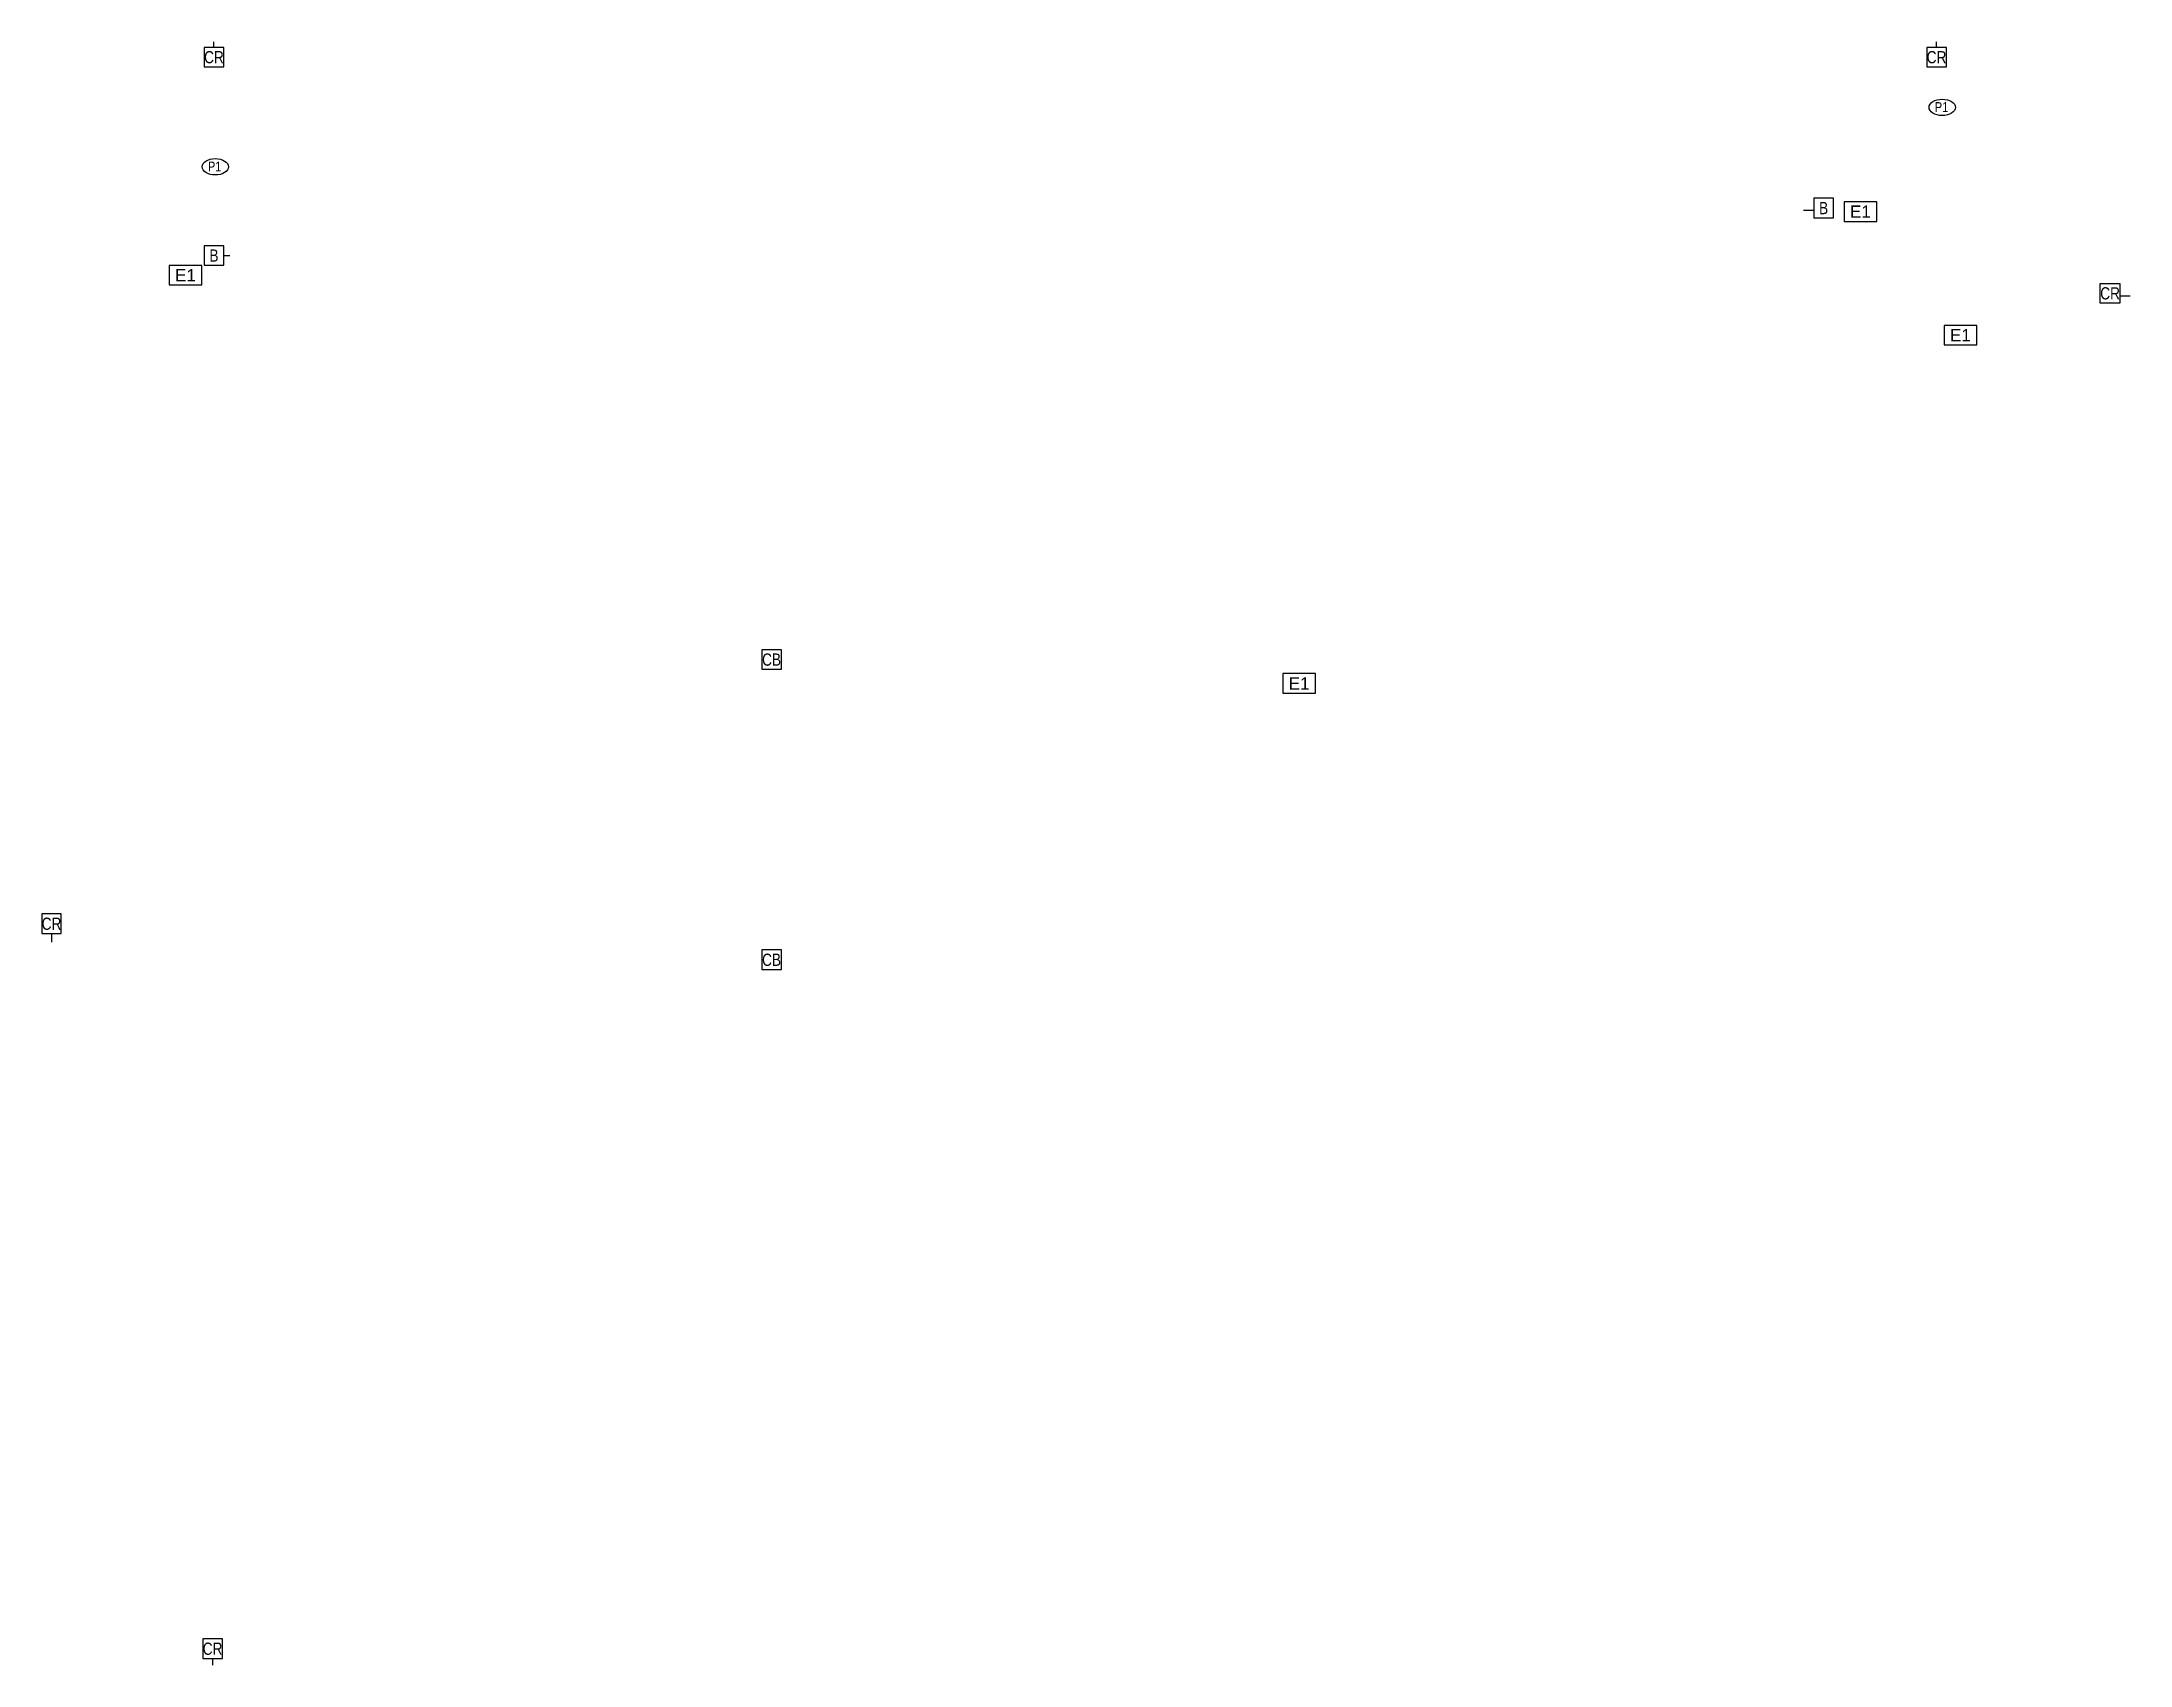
# Model space of a CAD drawing. Header units: inches. Extents: x 495 to 8577, y 38 to 2088.
# Drawn here: x 495 to 1350, y 458 to 1122 of the extents above.
import ezdxf
from ezdxf.enums import TextEntityAlignment as Align

# ---------------------------------------------------------------- set-up
doc = ezdxf.new("R2010")
doc.units = ezdxf.units.IN
doc.header["$LTSCALE"] = 96
doc.header["$MEASUREMENT"] = 0
for name, color, linetype in [('A-Anno-PwrS', 7, 'Continuous'), ('A-Powr-Exst', 15, 'Continuous'), ('A-Powr-Neww', 4, 'Continuous'), ('Legend 300$0$A-Powr-Neww', 4, 'Continuous')]:
    doc.layers.add(name, color=color, linetype=linetype)
doc.styles.add('OTJ_Title1', font='swiss.ttf')
doc.styles.add('XFINE_0', font='swissl.ttf')
doc.styles.add('XFINE_1', font='swissl.ttf', dxfattribs={"height": 1.25})
doc.styles.add('XFINE_1-8', font='swissl.ttf', dxfattribs={"height": 10})

# ---------------------------------------------------------------- blocks, each defined once
blk = doc.blocks.new('A$C63DA0F89')
at = {"color": 0, "linetype": 'ByBlock', "lineweight": -2}
blk.add_lwpolyline([(8.8, 0), (24.8, 0), (24.8, 16), (8.8, 16)], close=True, dxfattribs=at)
at = {"color": 0, "linetype": 'ByBlock', "lineweight": -2, "style": 'OTJ_Title1', "flags": 8}
blk.add_attdef('CODE', text='', height=8, dxfattribs=at).set_placement((16.8, 8), align=Align.MIDDLE)
blk = doc.blocks.new('A$C727C1CD3')
at = {"color": 0, "linetype": 'ByBlock', "lineweight": -2}
blk.add_ellipse((13.7, 6.7), major_axis=(10.8, 0), ratio=0.619048, dxfattribs=at)
at = {"layer": 'Legend 300$0$A-Powr-Neww', "style": 'XFINE_1', "width": 0.8, "flags": 8}
blk.add_attdef('EQUIP', text='', height=8, dxfattribs=at).set_placement((15, 7), align=Align.MIDDLE)
blk = doc.blocks.new('multi-note')
at = {"color": 4}
blk.add_lwpolyline([(-1.67, -1), (1.67, -1), (1.67, 1), (-1.67, 1)], close=True, dxfattribs=at)
at = {"color": 0, "style": 'XFINE_0', "width": 0.8}
blk.add_attdef('MULTI-NOTE', text='', height=1, dxfattribs=at).set_placement((0, 0), align=Align.MIDDLE_CENTER)

msp = doc.modelspace()

# ---------------------------------------------------------------- linework, layer by layer
at = {"layer": 'A-Powr-Exst'}
for p, q in [((566, 1120.2), (566, 1122.5)), ((1271.21, 1120.2), (1271.21, 1122.5)), ((1220.98, 1053.38), (1216.75, 1053.38)), ((570, 1035), (572.5, 1035)), ((1346.26, 1018.48), (1350.5, 1018.48)), ((499.5, 757.5), (499.5, 754)), ((565.44, 460.75), (565.44, 457.99))]:
    msp.add_line(p, q, dxfattribs=at)

# ---------------------------------------------------------------- block references
at = {"layer": 'A-Anno-PwrS'}
ref = msp.add_blockref('A$C727C1CD3', (1266.69, 1092.31), dxfattribs=dict(at, xscale=0.5, yscale=0.5, zscale=0.5))
ref.add_attrib('EQUIP', 'P1', dxfattribs={"layer": 'Legend 300$0$A-Powr-Neww', "height": 4, "style": 'XFINE_1', "width": 0.8, "flags": 8}).set_placement((1273.26, 1095.79), align=Align.MIDDLE)
ref = msp.add_blockref('A$C727C1CD3', (559.7, 1067.97), dxfattribs=dict(at, xscale=0.5, yscale=0.5, zscale=0.5))
ref.add_attrib('EQUIP', 'P1', dxfattribs={"layer": 'Legend 300$0$A-Powr-Neww', "height": 4, "style": 'XFINE_1', "width": 0.8, "flags": 8}).set_placement((566.28, 1071.45), align=Align.MIDDLE)
ref = msp.add_blockref('multi-note', (1240.03, 1052.99), dxfattribs=dict(at, xscale=4, yscale=4, zscale=4))
ref.add_attrib('MULTI-NOTE', 'E1', dxfattribs={"layer": '0', "color": 0, "height": 5, "style": 'XFINE_1-8'}).set_placement((1240.03, 1052.99), align=Align.MIDDLE_CENTER)
ref = msp.add_blockref('multi-note', (554.35, 1026.95), dxfattribs=dict(at, xscale=4, yscale=4, zscale=4))
ref.add_attrib('MULTI-NOTE', 'E1', dxfattribs={"layer": '0', "color": 0, "height": 5, "style": 'XFINE_1-8'}).set_placement((554.35, 1026.95), align=Align.MIDDLE_CENTER)
ref = msp.add_blockref('multi-note', (1280.98, 1002.41), dxfattribs=dict(at, xscale=4, yscale=4, zscale=4))
ref.add_attrib('MULTI-NOTE', 'E1', dxfattribs={"layer": '0', "color": 0, "height": 5, "style": 'XFINE_1-8'}).set_placement((1280.98, 1002.41), align=Align.MIDDLE_CENTER)
ref = msp.add_blockref('multi-note', (1010.26, 859.86), dxfattribs=dict(at, xscale=4, yscale=4, zscale=4))
ref.add_attrib('MULTI-NOTE', 'E1', dxfattribs={"layer": '0', "color": 0, "height": 5, "style": 'XFINE_1-8'}).set_placement((1010.26, 859.86), align=Align.MIDDLE_CENTER)
at = {"layer": 'A-Powr-Exst'}
ref = msp.add_blockref('A$C63DA0F89', (557.6, 1112.2), dxfattribs=dict(at, xscale=0.5, yscale=0.5, zscale=0.5))
ref.add_attrib('CODE', 'CR', dxfattribs={"layer": '0', "color": 0, "linetype": 'ByBlock', "lineweight": -2, "height": 5, "style": 'OTJ_Title1', "width": 0.8, "flags": 8}).set_placement((566, 1116.2), align=Align.MIDDLE)
ref = msp.add_blockref('A$C63DA0F89', (1262.82, 1112.2), dxfattribs=dict(at, xscale=0.5, yscale=0.5, zscale=0.5))
ref.add_attrib('CODE', 'CR', dxfattribs={"layer": '0', "color": 0, "linetype": 'ByBlock', "lineweight": -2, "height": 5, "style": 'OTJ_Title1', "width": 0.8, "flags": 8}).set_placement((1271.21, 1116.2), align=Align.MIDDLE)
ref = msp.add_blockref('A$C63DA0F89', (1216.59, 1050.43), dxfattribs=dict(at, xscale=0.5, yscale=0.5, zscale=0.5))
ref.add_attrib('CODE', 'B', dxfattribs={"layer": '0', "color": 0, "linetype": 'ByBlock', "lineweight": -2, "height": 5, "style": 'OTJ_Title1', "width": 0.8, "flags": 8}).set_placement((1224.98, 1054.43), align=Align.MIDDLE)
ref = msp.add_blockref('A$C63DA0F89', (557.6, 1031), dxfattribs=dict(at, xscale=0.5, yscale=0.5, zscale=0.5))
ref.add_attrib('CODE', 'B', dxfattribs={"layer": '0', "color": 0, "linetype": 'ByBlock', "lineweight": -2, "height": 5, "style": 'OTJ_Title1', "width": 0.8, "flags": 8}).set_placement((566, 1035), align=Align.MIDDLE)
ref = msp.add_blockref('A$C63DA0F89', (1350.66, 1015.53), dxfattribs=dict(at, xscale=-0.5, yscale=0.5, zscale=0.5))
ref.add_attrib('CODE', 'CR', dxfattribs={"layer": '0', "color": 0, "linetype": 'ByBlock', "lineweight": -2, "height": 5, "style": 'OTJ_Title1', "width": 0.8, "flags": 8}).set_placement((1342.26, 1019.53), align=Align.MIDDLE)
ref = msp.add_blockref('A$C63DA0F89', (491.1, 757.5), dxfattribs=dict(at, xscale=0.5, yscale=0.5, zscale=0.5))
ref.add_attrib('CODE', 'CR', dxfattribs={"layer": '0', "color": 0, "linetype": 'ByBlock', "lineweight": -2, "height": 5, "style": 'OTJ_Title1', "width": 0.8, "flags": 8}).set_placement((499.5, 761.5), align=Align.MIDDLE)
ref = msp.add_blockref('A$C63DA0F89', (557.05, 460.75), dxfattribs=dict(at, xscale=0.5, yscale=0.5, zscale=0.5))
ref.add_attrib('CODE', 'CR', dxfattribs={"layer": '0', "color": 0, "linetype": 'ByBlock', "lineweight": -2, "height": 5, "style": 'OTJ_Title1', "width": 0.8, "flags": 8}).set_placement((565.44, 464.75), align=Align.MIDDLE)
at = {"layer": 'A-Powr-Neww'}
ref = msp.add_blockref('A$C63DA0F89', (785.88, 865.63), dxfattribs=dict(at, xscale=0.5, yscale=0.5, zscale=0.5))
ref.add_attrib('CODE', 'CB', dxfattribs={"layer": '0', "color": 0, "linetype": 'ByBlock', "lineweight": -2, "height": 5, "style": 'OTJ_Title1', "width": 0.8, "flags": 8}).set_placement((794.28, 869.62), align=Align.MIDDLE)
ref = msp.add_blockref('A$C63DA0F89', (785.88, 742.75), dxfattribs=dict(at, xscale=0.5, yscale=0.5, zscale=0.5))
ref.add_attrib('CODE', 'CB', dxfattribs={"layer": '0', "color": 0, "linetype": 'ByBlock', "lineweight": -2, "height": 5, "style": 'OTJ_Title1', "width": 0.8, "flags": 8}).set_placement((794.28, 746.75), align=Align.MIDDLE)

doc.saveas('drawing.dxf')
